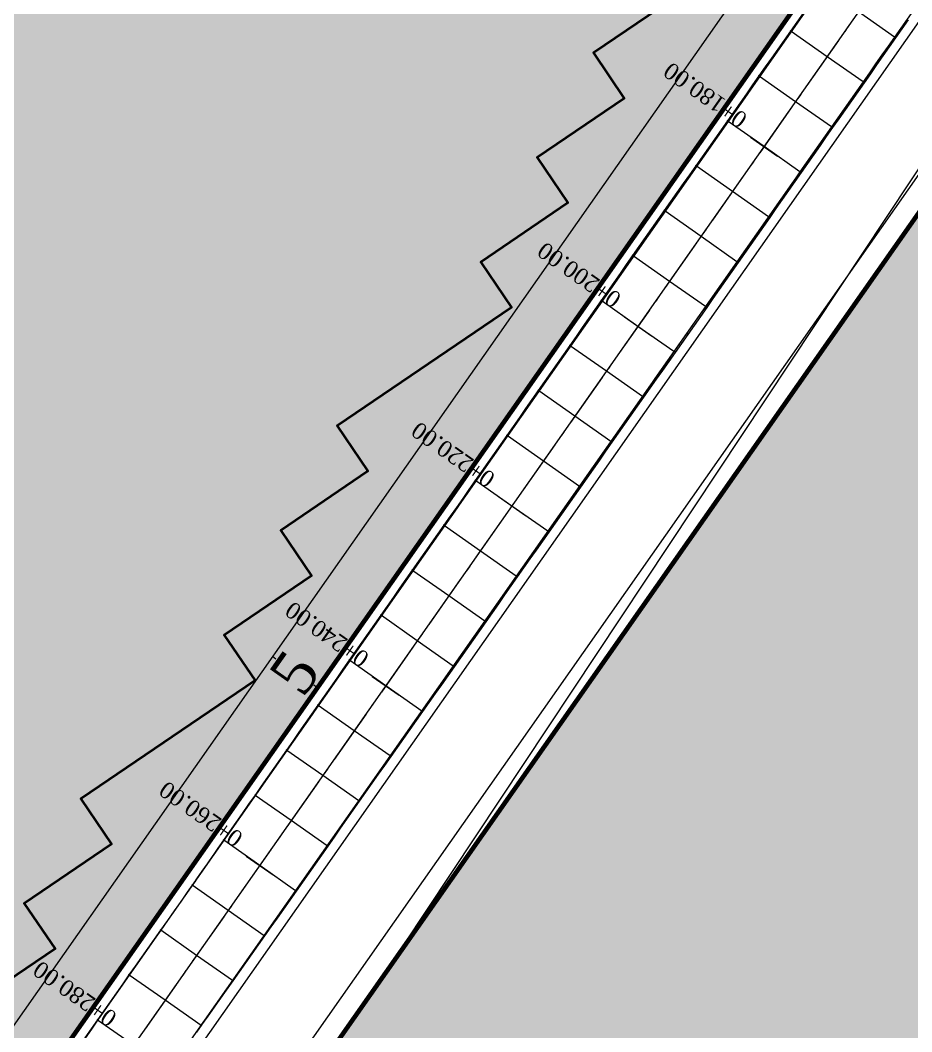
# Model space of a CAD drawing. Header units: metres. Extents: x 478603 to 489313, y 4282657 to 4289463.
# Drawn here: x 480147.6 to 480228.8, y 4287622.3 to 4287714.5 of the extents above; entities that cross this region are included whole.
import ezdxf

# ---------------------------------------------------------------- set-up
doc = ezdxf.new("R2010")
doc.units = ezdxf.units.M
for name, color, linetype, lineweight in [('ADAKENARI', 18, 'Continuous', 0), ('EKS_5', 5, 'Continuous', 0), ('EKSENLER', 3, 'Continuous', 0), ('HDA_5', 30, 'Continuous', 0), ('HDO_5', 30, 'Continuous', 0), ('KALDIRIM', 11, 'Continuous', 0), ('KDA_5', 150, 'Continuous', 20), ('KDO_5', 150, 'Continuous', 20), ('KYA_5', 1, 'Continuous', 20), ('KYO_5', 1, 'Continuous', 20), ('PARSEL_ALAN', 254, 'Continuous', 0), ('PARSEL_SERA_ALAN', 9, 'Continuous', 40), ('PL_ALİNMAN', 1, 'Continuous', 0), ('PL_ENKESIT', 1, 'Continuous', 0), ('PL_KM', 4, 'Continuous', 0), ('PL_KMYAZI', 30, 'Continuous', 0), ('REFUJ', 63, 'Continuous', 0), ('REVIZE_ONERI_KAM_SNR', 9, 'Continuous', 0), ('ROL_CEPHE', 1, 'Continuous', 0), ('SEV_KYA_HDA', 3, 'Continuous', 0), ('SEV_KYO_HDO', 3, 'Continuous', 0), ('SEV_YKA_KDA', 3, 'Continuous', 0), ('SNR_PLANONAMAA', 233, 'Continuous', 0), ('SNR_YAPIYAK', 18, 'Continuous', 0), ('YKA_5', 33, 'Continuous', 0), ('YKO_5', 33, 'Continuous', 0)]:
    doc.layers.add(name, color=color, linetype=linetype, lineweight=lineweight)
doc.styles.get("Standard").update_dxf_attribs({"font": 'times.ttf'})

msp = doc.modelspace()

# ---------------------------------------------------------------- hatches: boundary and pattern name
at = {"layer": 'PARSEL_ALAN'}
msp.add_hatch(color=256, dxfattribs=at).paths.add_polyline_path([(479996.216, 4287399.348), (480059.064, 4287488.921), (480291.133, 4287819.673), (480291.199, 4287822.992), (480283.534, 4287834.907), (480280.802, 4287835.46), (479887.055, 4287565.852), (479878.804, 4287560.202), (479991.995, 4287393.333)])
at = {"layer": 'PARSEL_SERA_ALAN'}
msp.add_hatch(color=256, dxfattribs=at).paths.add_polyline_path([(479889.336, 4287561.312), (480275.034, 4287822.94), (480280.648, 4287814.665), (480272.703, 4287809.276), (480264.759, 4287803.887), (480267.565, 4287799.749), (480259.621, 4287794.36), (480262.428, 4287790.222), (480254.483, 4287784.833), (480257.29, 4287780.695), (480241.4, 4287769.917), (480244.207, 4287765.779), (480236.262, 4287760.39), (480239.069, 4287756.252), (480231.125, 4287750.863), (480223.18, 4287745.474), (480225.987, 4287741.336), (480218.042, 4287735.947), (480220.849, 4287731.809), (480212.904, 4287726.42), (480215.711, 4287722.282), (480199.822, 4287711.504), (480202.628, 4287707.366), (480194.684, 4287701.977), (480197.49, 4287697.839), (480189.546, 4287692.45), (480192.353, 4287688.312), (480176.463, 4287677.534), (480179.27, 4287673.396), (480171.325, 4287668.007), (480174.132, 4287663.87), (480166.187, 4287658.48), (480168.994, 4287654.343), (480153.105, 4287643.564), (480155.912, 4287639.427), (480147.967, 4287634.038), (480150.774, 4287629.9), (480142.829, 4287624.511), (480134.884, 4287619.122), (480137.691, 4287614.984), (480129.747, 4287609.595), (480132.553, 4287605.457), (480124.609, 4287600.068), (480127.415, 4287595.93), (480111.526, 4287585.152), (480114.333, 4287581.014), (480106.388, 4287575.625), (480109.195, 4287571.487), (480101.25, 4287566.098), (480104.057, 4287561.96), (480088.168, 4287551.182), (480090.975, 4287547.044), (480083.03, 4287541.655), (480085.837, 4287537.517), (480069.947, 4287526.739), (480072.754, 4287522.601), (480064.809, 4287517.212), (480067.616, 4287513.074), (480059.672, 4287507.685), (480062.478, 4287503.547), (480046.589, 4287492.769), (480049.396, 4287488.631), (480041.451, 4287483.242), (480044.258, 4287479.104), (480036.313, 4287473.715), (480039.12, 4287469.578), (480023.231, 4287458.799), (480026.037, 4287454.662), (480018.093, 4287449.273), (480020.9, 4287445.135), (480005.01, 4287434.357), (480007.817, 4287430.219), (479999.872, 4287424.83), (480002.679, 4287420.692), (479994.734, 4287415.303), (479997.541, 4287411.165), (479989.597, 4287405.776), (479885.745, 4287558.876)])
at = {"layer": 'REVIZE_ONERI_KAM_SNR'}
msp.add_hatch(color=256, dxfattribs=at).paths.add_polyline_path([(480391.367, 4287736.669), (479958.383, 4287021.549), (479846.658, 4286823.222), (479817.89, 4286807.315), (479678.542, 4286593.142), (479667.017, 4286563.363), (479171.867, 4285664.491), (479060.048, 4285423.503), (478955.18, 4285211.94), (478971.566, 4285181.441), (478973.577, 4285138.063), (478896.826, 4284994.408), (478884.265, 4284953.22), (478871.378, 4284822.15), (478829.635, 4284818.294), (478829.635, 4284859.395), (478806.788, 4284865.484), (478716.868, 4284674.346), (478705.555, 4284645.226), (478602.858, 4284697.153), (478665.092, 4284834.557), (478661.843, 4284859.589), (478721.272, 4284982.029), (478734.091, 4284989.859), (478857.784, 4285241.35), (478838.864, 4285277.85), (478831.672, 4285382.601), (478866.605, 4285387.386), (478882.649, 4285289.089), (479341.441, 4286225.895), (479492.419, 4286515.34), (479668.688, 4286852.714), (479834.72, 4287134.358), (480316.151, 4287820.508), (480353.749, 4287856.55), (480321.391, 4287969.422), (480358.639, 4287985.063), (480384.472, 4287906.347), (480463.863, 4288018.438), (480598.658, 4288207.438), (480775.091, 4288481.279), (480856.22, 4288581.77), (481195.87, 4289025.916), (481277.924, 4288967.093), (481191.325, 4288856.625), (480684.777, 4288177.967), (480420.914, 4287781.108), (480447.152, 4287667.529), (480456.56, 4287584.456), (480422.309, 4287581.553), (480417.605, 4287623.09), (480404.486, 4287679.879)])

# ---------------------------------------------------------------- linework, layer by layer
at = {"layer": 'ADAKENARI', "lineweight": 200}
for p, q in [((480291.133, 4287819.673), (480059.064, 4287488.921)), ((480075.436, 4287477.433), (480316.151, 4287820.508))]:
    msp.add_line(p, q, dxfattribs=at)
at = {"layer": 'EKS_5'}
for p in [(480221.103, 4287711.158, 944.341), (480218.231, 4287707.065, 944.494), (480215.359, 4287702.972, 944.648), (480212.487, 4287698.879, 944.801), (480209.615, 4287694.786, 944.954), (480206.744, 4287690.693, 945.107), (480203.872, 4287686.6, 945.26), (480201, 4287682.507, 945.413), (480198.128, 4287678.414, 945.567), (480195.256, 4287674.321, 945.72), (480192.385, 4287670.228, 945.873), (480189.513, 4287666.135, 946.026), (480186.641, 4287662.042, 946.179), (480183.769, 4287657.949, 946.332), (480180.897, 4287653.856, 946.486), (480178.025, 4287649.763, 946.639), (480175.154, 4287645.67, 946.792), (480172.282, 4287641.577, 946.945), (480169.41, 4287637.484, 947.098), (480166.538, 4287633.391, 947.252), (480163.666, 4287629.298, 947.405), (480160.795, 4287625.205, 947.558)]:
    msp.add_point(p, dxfattribs=at)
at = {"layer": 'EKSENLER'}
msp.add_line((480063.157, 4287486.049), (480303.989, 4287829.29), dxfattribs=at)
at = {"layer": 'HDA_5'}
msp.add_polyline3d([(480218.969, 4287715.099, 944.15), (480218.394, 4287714.28, 944.181), (480217.82, 4287713.462, 944.211), (480217.246, 4287712.643, 944.242), (480216.671, 4287711.824, 944.272), (480216.097, 4287711.006, 944.303), (480215.523, 4287710.187, 944.334), (480214.948, 4287709.369, 944.364), (480214.374, 4287708.55, 944.395), (480213.8, 4287707.731, 944.426), (480213.225, 4287706.913, 944.456), (480212.651, 4287706.094, 944.487), (480212.076, 4287705.276, 944.518), (480211.502, 4287704.457, 944.548), (480210.928, 4287703.638, 944.579), (480210.353, 4287702.82, 944.609), (480209.779, 4287702.001, 944.64), (480209.205, 4287701.183, 944.671), (480208.63, 4287700.364, 944.701), (480208.056, 4287699.545, 944.732), (480207.482, 4287698.727, 944.763), (480206.907, 4287697.908, 944.793), (480206.333, 4287697.09, 944.824), (480205.758, 4287696.271, 944.854), (480205.184, 4287695.452, 944.885), (480204.61, 4287694.634, 944.916), (480204.035, 4287693.815, 944.946), (480203.461, 4287692.997, 944.977), (480202.887, 4287692.178, 945.008), (480202.312, 4287691.359, 945.038), (480201.738, 4287690.541, 945.069), (480201.164, 4287689.722, 945.1), (480200.589, 4287688.904, 945.13), (480200.015, 4287688.085, 945.161), (480199.441, 4287687.266, 945.192), (480198.866, 4287686.448, 945.222), (480198.292, 4287685.629, 945.253), (480197.717, 4287684.81, 945.283), (480197.143, 4287683.992, 945.314), (480196.569, 4287683.173, 945.345), (480195.994, 4287682.355, 945.375), (480195.42, 4287681.536, 945.406), (480194.846, 4287680.717, 945.437), (480194.271, 4287679.899, 945.467), (480193.697, 4287679.08, 945.498), (480193.123, 4287678.262, 945.529), (480192.548, 4287677.443, 945.559), (480191.974, 4287676.624, 945.59), (480191.399, 4287675.806, 945.62), (480190.825, 4287674.987, 945.651), (480190.251, 4287674.169, 945.682), (480189.676, 4287673.35, 945.712), (480189.102, 4287672.531, 945.743), (480188.528, 4287671.713, 945.774), (480187.953, 4287670.894, 945.804), (480187.379, 4287670.076, 945.835), (480186.805, 4287669.257, 945.865), (480186.23, 4287668.438, 945.896), (480185.656, 4287667.62, 945.927), (480185.081, 4287666.801, 945.957), (480184.507, 4287665.983, 945.988), (480183.933, 4287665.164, 946.019), (480183.358, 4287664.345, 946.049), (480182.784, 4287663.527, 946.08), (480182.21, 4287662.708, 946.111), (480181.635, 4287661.89, 946.141), (480181.061, 4287661.071, 946.172), (480180.487, 4287660.252, 946.202), (480179.912, 4287659.434, 946.233), (480179.338, 4287658.615, 946.264), (480178.763, 4287657.797, 946.294), (480178.189, 4287656.978, 946.325), (480177.615, 4287656.159, 946.356), (480177.04, 4287655.341, 946.386), (480176.466, 4287654.522, 946.417), (480175.892, 4287653.704, 946.448), (480175.317, 4287652.885, 946.478), (480174.743, 4287652.066, 946.509), (480174.169, 4287651.248, 946.539), (480173.594, 4287650.429, 946.57), (480173.02, 4287649.611, 946.601), (480172.445, 4287648.792, 946.631), (480171.871, 4287647.973, 946.662), (480171.297, 4287647.155, 946.693), (480170.722, 4287646.336, 946.723), (480170.148, 4287645.518, 946.754), (480169.574, 4287644.699, 946.785), (480168.999, 4287643.88, 946.815), (480168.425, 4287643.062, 946.846), (480167.851, 4287642.243, 946.876), (480167.276, 4287641.425, 946.907), (480166.702, 4287640.606, 946.938), (480166.127, 4287639.787, 946.968), (480164.756, 4287637.832, 947.117)], dxfattribs=at)
for p in [(480217.82, 4287713.462, 944.211), (480214.948, 4287709.369, 944.364), (480212.076, 4287705.276, 944.518), (480209.205, 4287701.183, 944.671), (480206.333, 4287697.09, 944.824), (480203.461, 4287692.997, 944.977), (480200.589, 4287688.904, 945.13), (480197.717, 4287684.81, 945.283), (480194.846, 4287680.717, 945.437), (480191.974, 4287676.624, 945.59), (480189.102, 4287672.531, 945.743), (480186.23, 4287668.438, 945.896), (480183.358, 4287664.345, 946.049), (480180.487, 4287660.252, 946.202), (480177.615, 4287656.159, 946.356), (480174.743, 4287652.066, 946.509), (480171.871, 4287647.973, 946.662), (480168.999, 4287643.88, 946.815), (480166.127, 4287639.787, 946.968)]:
    msp.add_point(p, dxfattribs=at)
at = {"layer": 'HDO_5'}
msp.add_polyline3d([(480228.406, 4287714.585, 943.997), (480227.831, 4287713.767, 944.027), (480227.257, 4287712.948, 944.058), (480226.683, 4287712.13, 944.089), (480226.108, 4287711.311, 944.119), (480225.534, 4287710.492, 944.15), (480224.96, 4287709.674, 944.181), (480224.385, 4287708.855, 944.211), (480223.811, 4287708.037, 944.242), (480223.237, 4287707.218, 944.272), (480222.662, 4287706.399, 944.303), (480222.088, 4287705.581, 944.334), (480221.513, 4287704.762, 944.364), (480220.939, 4287703.944, 944.395), (480220.365, 4287703.125, 944.426), (480219.79, 4287702.306, 944.456), (480219.216, 4287701.488, 944.487), (480218.642, 4287700.669, 944.518), (480218.067, 4287699.851, 944.548), (480217.493, 4287699.032, 944.579), (480216.919, 4287698.213, 944.609), (480216.344, 4287697.395, 944.64), (480215.77, 4287696.576, 944.671), (480215.195, 4287695.758, 944.701), (480214.621, 4287694.939, 944.732), (480214.047, 4287694.12, 944.763), (480213.472, 4287693.302, 944.793), (480212.898, 4287692.483, 944.824), (480212.324, 4287691.665, 944.854), (480211.749, 4287690.846, 944.885), (480211.175, 4287690.027, 944.916), (480210.601, 4287689.209, 944.946), (480210.026, 4287688.39, 944.977), (480209.452, 4287687.572, 945.008), (480208.877, 4287686.753, 945.038), (480208.303, 4287685.934, 945.069), (480207.729, 4287685.116, 945.1), (480207.154, 4287684.297, 945.13), (480206.58, 4287683.479, 945.161), (480206.006, 4287682.66, 945.192), (480205.431, 4287681.841, 945.222), (480204.857, 4287681.023, 945.253), (480204.283, 4287680.204, 945.283), (480203.708, 4287679.386, 945.314), (480203.134, 4287678.567, 945.345), (480202.559, 4287677.748, 945.375), (480201.985, 4287676.93, 945.406), (480201.411, 4287676.111, 945.437), (480200.836, 4287675.293, 945.467), (480200.262, 4287674.474, 945.498), (480199.688, 4287673.655, 945.529), (480199.113, 4287672.837, 945.559), (480198.539, 4287672.018, 945.59), (480197.965, 4287671.199, 945.62), (480197.39, 4287670.381, 945.651), (480196.816, 4287669.562, 945.682), (480196.242, 4287668.744, 945.712), (480195.667, 4287667.925, 945.743), (480195.093, 4287667.106, 945.774), (480194.518, 4287666.288, 945.804), (480193.944, 4287665.469, 945.835), (480193.37, 4287664.651, 945.865), (480192.795, 4287663.832, 945.896), (480192.221, 4287663.013, 945.927), (480191.647, 4287662.195, 945.957), (480191.072, 4287661.376, 945.988), (480190.498, 4287660.558, 946.019), (480189.924, 4287659.739, 946.049), (480189.349, 4287658.92, 946.08), (480188.775, 4287658.102, 946.111), (480188.2, 4287657.283, 946.141), (480187.626, 4287656.465, 946.172), (480187.052, 4287655.646, 946.202), (480186.477, 4287654.827, 946.233), (480185.903, 4287654.009, 946.264), (480185.329, 4287653.19, 946.294), (480184.754, 4287652.372, 946.325), (480184.18, 4287651.553, 946.356), (480183.606, 4287650.734, 946.386), (480183.031, 4287649.916, 946.417), (480182.457, 4287649.097, 946.448), (480181.882, 4287648.279, 946.478), (480181.308, 4287647.46, 946.509), (480180.734, 4287646.641, 946.539), (480180.159, 4287645.823, 946.57), (480179.585, 4287645.004, 946.601), (480179.011, 4287644.186, 946.631), (480178.436, 4287643.367, 946.662), (480177.862, 4287642.548, 946.693), (480177.288, 4287641.73, 946.723), (480176.713, 4287640.911, 946.754), (480176.139, 4287640.093, 946.785), (480175.564, 4287639.274, 946.815), (480174.99, 4287638.455, 946.846), (480174.416, 4287637.637, 946.876), (480173.841, 4287636.818, 946.907), (480173.267, 4287636, 946.938), (480172.693, 4287635.181, 946.968), (480172.118, 4287634.362, 946.999), (480171.544, 4287633.544, 947.03), (480170.97, 4287632.725, 947.06), (480170.395, 4287631.907, 947.091), (480169.821, 4287631.088, 947.122), (480169.246, 4287630.269, 947.152), (480168.672, 4287629.451, 947.183), (480168.098, 4287628.632, 947.213), (480167.523, 4287627.814, 947.244), (480166.949, 4287626.995, 947.275), (480165.243, 4287624.564, 947.453)], dxfattribs=at)
for p in [(480227.257, 4287712.948, 944.058), (480224.385, 4287708.855, 944.211), (480221.513, 4287704.762, 944.364), (480218.642, 4287700.669, 944.518), (480215.77, 4287696.576, 944.671), (480212.898, 4287692.483, 944.824), (480210.026, 4287688.39, 944.977), (480207.154, 4287684.297, 945.13), (480204.283, 4287680.204, 945.283), (480201.411, 4287676.111, 945.437), (480198.539, 4287672.018, 945.59), (480195.667, 4287667.925, 945.743), (480192.795, 4287663.832, 945.896), (480189.924, 4287659.739, 946.049), (480187.052, 4287655.646, 946.202), (480184.18, 4287651.553, 946.356), (480181.308, 4287647.46, 946.509), (480178.436, 4287643.367, 946.662), (480175.564, 4287639.274, 946.815), (480172.693, 4287635.181, 946.968), (480169.821, 4287631.088, 947.122), (480166.949, 4287626.995, 947.275)]:
    msp.add_point(p, dxfattribs=at)
at = {"layer": 'KALDIRIM'}
for p, q in [((480066.431, 4287483.751), (480310.94, 4287832.232)), ((480292.269, 4287819.551), (480059.882, 4287488.346))]:
    msp.add_line(p, q, dxfattribs=at)
at = {"layer": 'KDA_5'}
msp.add_polyline3d([(480163.667, 4287636.264, 947.15), (480163.644, 4287636.231, 947.147), (480163.615, 4287636.191, 947.144), (480163.569, 4287636.127, 947.139), (480163.478, 4287635.998, 947.129), (480163.261, 4287635.691, 947.104), (480162.814, 4287635.055, 947.101), (480162.241, 4287634.243, 947.097), (480161.625, 4287633.368, 947.093), (480160.999, 4287632.478, 947.089), (480160.382, 4287631.603, 947.085), (480159.79, 4287630.762, 947.081), (480159.214, 4287629.944, 947.077), (480158.643, 4287629.133, 947.073), (480158.074, 4287628.325, 947.069), (480157.503, 4287627.515, 947.065), (480156.93, 4287626.7, 947.062), (480156.354, 4287625.882, 947.059), (480155.778, 4287625.064, 947.056), (480155.201, 4287624.245, 947.053), (480154.625, 4287623.426, 947.05), (480154.049, 4287622.608, 947.048), (480153.473, 4287621.791, 947.045)], dxfattribs=at)
for p in [(480163.261, 4287635.691, 947.104), (480160.382, 4287631.603, 947.085), (480157.503, 4287627.515, 947.065), (480154.625, 4287623.426, 947.05)]:
    msp.add_point(p, dxfattribs=at)
at = {"layer": 'KDO_5'}
msp.add_polyline3d([(480164.115, 4287622.974, 947.475), (480164.172, 4287623.054, 947.462), (480164.223, 4287623.127, 947.45), (480164.254, 4287623.172, 947.442), (480164.233, 4287623.142, 947.437), (480164.069, 4287622.908, 947.398), (480163.642, 4287622.298, 947.4)], dxfattribs=at)
msp.add_point((480164.069, 4287622.908, 947.398), dxfattribs=at)
at = {"layer": 'KYA_5'}
msp.add_polyline3d([(480218.921, 4287715.132, 944.733), (480218.346, 4287714.314, 944.776), (480217.77, 4287713.496, 944.819), (480217.195, 4287712.678, 944.855), (480216.621, 4287711.86, 944.89), (480216.046, 4287711.041, 944.926), (480215.471, 4287710.223, 944.961), (480214.897, 4287709.405, 944.997), (480214.321, 4287708.587, 945.045), (480213.745, 4287707.769, 945.093), (480213.17, 4287706.952, 945.141), (480212.594, 4287706.134, 945.189), (480212.018, 4287705.317, 945.237), (480211.441, 4287704.5, 945.295), (480210.865, 4287703.683, 945.352), (480210.288, 4287702.866, 945.409), (480209.711, 4287702.049, 945.466), (480209.135, 4287701.231, 945.523), (480208.559, 4287700.414, 945.573), (480207.982, 4287699.597, 945.624), (480207.406, 4287698.779, 945.674), (480206.831, 4287697.962, 945.725), (480206.255, 4287697.144, 945.775), (480205.68, 4287696.326, 945.803), (480205.106, 4287695.507, 945.831), (480204.532, 4287694.689, 945.859), (480203.958, 4287693.87, 945.887), (480203.384, 4287693.05, 945.915), (480202.812, 4287692.23, 945.919), (480202.24, 4287691.41, 945.923), (480201.668, 4287690.59, 945.927), (480201.096, 4287689.77, 945.931), (480200.523, 4287688.95, 945.935), (480199.95, 4287688.13, 945.96), (480199.376, 4287687.311, 945.984), (480198.802, 4287686.493, 946.009), (480198.228, 4287685.674, 946.034), (480197.654, 4287684.855, 946.059), (480197.08, 4287684.036, 946.083), (480196.506, 4287683.217, 946.107), (480195.932, 4287682.398, 946.131), (480195.358, 4287681.579, 946.155), (480194.785, 4287680.76, 946.179), (480194.212, 4287679.941, 946.192), (480193.639, 4287679.121, 946.206), (480193.066, 4287678.301, 946.219), (480192.493, 4287677.482, 946.233), (480191.92, 4287676.662, 946.247), (480191.347, 4287675.843, 946.27), (480190.773, 4287675.024, 946.292), (480190.199, 4287674.205, 946.315), (480189.625, 4287673.386, 946.338), (480189.051, 4287672.567, 946.361), (480188.477, 4287671.748, 946.397), (480187.902, 4287670.93, 946.432), (480187.327, 4287670.112, 946.468), (480186.753, 4287669.294, 946.504), (480186.177, 4287668.475, 946.54), (480185.602, 4287667.658, 946.582), (480185.026, 4287666.84, 946.624), (480184.451, 4287666.022, 946.666), (480183.875, 4287665.204, 946.709), (480183.301, 4287664.386, 946.751), (480182.728, 4287663.566, 946.75), (480182.157, 4287662.745, 946.749), (480181.586, 4287661.925, 946.748), (480181.014, 4287661.104, 946.746), (480180.442, 4287660.284, 946.745), (480179.869, 4287659.464, 946.769), (480179.295, 4287658.645, 946.794), (480178.721, 4287657.826, 946.818), (480178.147, 4287657.008, 946.842), (480177.573, 4287656.189, 946.866), (480176.999, 4287655.37, 946.884), (480176.426, 4287654.55, 946.902), (480175.853, 4287653.731, 946.919), (480175.279, 4287652.912, 946.937), (480174.706, 4287652.092, 946.955), (480174.134, 4287651.272, 946.96), (480173.561, 4287650.452, 946.965), (480172.989, 4287649.632, 946.97), (480172.417, 4287648.811, 946.975), (480171.845, 4287647.992, 946.98), (480171.274, 4287647.173, 946.985), (480170.703, 4287646.354, 946.99), (480170.131, 4287645.535, 946.994), (480169.559, 4287644.715, 946.999), (480168.984, 4287643.891, 947.004), (480168.404, 4287643.062, 947.019), (480167.822, 4287642.231, 947.033), (480167.243, 4287641.402, 947.048), (480166.67, 4287640.584, 947.062), (480166.119, 4287639.794, 947.076), (480165.606, 4287639.057, 947.091), (480165.114, 4287638.348, 947.106), (480164.629, 4287637.651, 947.121), (480164.148, 4287636.957, 947.135), (480163.667, 4287636.264, 947.15)], dxfattribs=at)
for p in [(480217.77, 4287713.496, 944.819), (480214.897, 4287709.405, 944.997), (480212.018, 4287705.317, 945.237), (480209.135, 4287701.231, 945.523), (480206.255, 4287697.144, 945.775), (480203.384, 4287693.05, 945.915), (480200.523, 4287688.95, 945.935), (480197.654, 4287684.855, 946.059), (480194.785, 4287680.76, 946.179), (480191.92, 4287676.662, 946.247), (480189.051, 4287672.567, 946.361), (480186.177, 4287668.475, 946.54), (480183.301, 4287664.386, 946.751), (480180.442, 4287660.284, 946.745), (480177.573, 4287656.189, 946.866), (480174.706, 4287652.092, 946.955), (480171.845, 4287647.992, 946.98), (480168.984, 4287643.891, 947.004), (480166.119, 4287639.794, 947.076)]:
    msp.add_point(p, dxfattribs=at)
at = {"layer": 'KYO_5'}
msp.add_polyline3d([(480228.48, 4287714.533, 944.895), (480227.908, 4287713.713, 944.956), (480227.336, 4287712.893, 945.017), (480226.763, 4287712.073, 945.067), (480226.19, 4287711.253, 945.117), (480225.618, 4287710.434, 945.168), (480225.045, 4287709.614, 945.218), (480224.472, 4287708.794, 945.268), (480223.899, 4287707.975, 945.315), (480223.326, 4287707.155, 945.362), (480222.753, 4287706.336, 945.409), (480222.18, 4287705.516, 945.456), (480221.607, 4287704.697, 945.503), (480221.033, 4287703.878, 945.539), (480220.459, 4287703.059, 945.575), (480219.885, 4287702.24, 945.611), (480219.311, 4287701.421, 945.647), (480218.737, 4287700.602, 945.683), (480218.164, 4287699.783, 945.729), (480217.591, 4287698.963, 945.775), (480217.018, 4287698.144, 945.821), (480216.445, 4287697.324, 945.867), (480215.872, 4287696.505, 945.913), (480215.299, 4287695.685, 945.961), (480214.726, 4287694.865, 946.009), (480214.153, 4287694.046, 946.057), (480213.58, 4287693.226, 946.104), (480213.007, 4287692.407, 946.152), (480212.432, 4287691.588, 946.176), (480211.858, 4287690.77, 946.2), (480211.283, 4287689.952, 946.223), (480210.708, 4287689.134, 946.247), (480210.132, 4287688.316, 946.271), (480209.556, 4287687.498, 946.282), (480208.98, 4287686.681, 946.292), (480208.404, 4287685.864, 946.302), (480207.828, 4287685.046, 946.313), (480207.252, 4287684.229, 946.323), (480206.677, 4287683.411, 946.346), (480206.102, 4287682.592, 946.37), (480205.527, 4287681.774, 946.393), (480204.952, 4287680.956, 946.416), (480204.377, 4287680.138, 946.439), (480203.802, 4287679.32, 946.458), (480203.226, 4287678.502, 946.477), (480202.651, 4287677.684, 946.496), (480202.075, 4287676.866, 946.515), (480201.501, 4287676.048, 946.534), (480200.927, 4287675.229, 946.579), (480200.354, 4287674.41, 946.624), (480199.781, 4287673.59, 946.669), (480199.208, 4287672.77, 946.714), (480198.635, 4287671.951, 946.76), (480198.062, 4287671.131, 946.799), (480197.489, 4287670.312, 946.839), (480196.915, 4287669.493, 946.879), (480196.342, 4287668.674, 946.918), (480195.767, 4287667.855, 946.958), (480195.189, 4287667.039, 946.944), (480194.611, 4287666.223, 946.931), (480194.033, 4287665.407, 946.917), (480193.454, 4287664.591, 946.903), (480192.877, 4287663.775, 946.89), (480192.301, 4287662.957, 946.914), (480191.726, 4287662.139, 946.939), (480191.152, 4287661.321, 946.964), (480190.577, 4287660.502, 946.988), (480190.002, 4287659.684, 947.013), (480189.427, 4287658.866, 947.03), (480188.852, 4287658.048, 947.047), (480188.276, 4287657.23, 947.064), (480187.701, 4287656.412, 947.081), (480187.125, 4287655.595, 947.098), (480186.549, 4287654.777, 947.11), (480185.974, 4287653.959, 947.123), (480185.398, 4287653.142, 947.135), (480184.822, 4287652.324, 947.147), (480184.246, 4287651.507, 947.16), (480183.668, 4287650.69, 947.15), (480183.091, 4287649.874, 947.14), (480182.513, 4287649.058, 947.13), (480181.935, 4287648.242, 947.12), (480181.357, 4287647.426, 947.11), (480180.78, 4287646.609, 947.108), (480180.202, 4287645.793, 947.106), (480179.625, 4287644.976, 947.104), (480179.048, 4287644.16, 947.102), (480178.472, 4287643.342, 947.1), (480177.899, 4287642.523, 947.157), (480177.327, 4287641.702, 947.213), (480176.755, 4287640.882, 947.27), (480176.183, 4287640.061, 947.326), (480175.611, 4287639.241, 947.383), (480175.037, 4287638.423, 947.402), (480174.462, 4287637.604, 947.422), (480173.886, 4287636.787, 947.442), (480173.311, 4287635.969, 947.462), (480172.735, 4287635.152, 947.481), (480172.158, 4287634.335, 947.473), (480171.58, 4287633.519, 947.464), (480171.002, 4287632.703, 947.455), (480170.425, 4287631.887, 947.446), (480169.847, 4287631.07, 947.438), (480169.269, 4287630.252, 947.434), (480168.691, 4287629.434, 947.43), (480168.113, 4287628.616, 947.426), (480167.536, 4287627.8, 947.422), (480166.961, 4287626.987, 947.418), (480166.389, 4287626.18, 947.43), (480165.82, 4287625.377, 947.441), (480165.252, 4287624.576, 947.453), (480164.683, 4287623.775, 947.464), (480164.115, 4287622.974, 947.475)], dxfattribs=at)
for p in [(480227.336, 4287712.893, 945.017), (480224.472, 4287708.794, 945.268), (480221.607, 4287704.697, 945.503), (480218.737, 4287700.602, 945.683), (480215.872, 4287696.505, 945.913), (480213.007, 4287692.407, 946.152), (480210.132, 4287688.316, 946.271), (480207.252, 4287684.229, 946.323), (480204.377, 4287680.138, 946.439), (480201.501, 4287676.048, 946.534), (480198.635, 4287671.951, 946.76), (480195.767, 4287667.855, 946.958), (480192.877, 4287663.775, 946.89), (480190.002, 4287659.684, 947.013), (480187.125, 4287655.595, 947.098), (480184.246, 4287651.507, 947.16), (480181.357, 4287647.426, 947.11), (480178.472, 4287643.342, 947.1), (480175.611, 4287639.241, 947.383), (480172.735, 4287635.152, 947.481), (480169.847, 4287631.07, 947.438), (480166.961, 4287626.987, 947.418)]:
    msp.add_point(p, dxfattribs=at)
at = {"layer": 'PARSEL_ALAN'}
for points in [[(479996.216, 4287399.348, 939.645), (480059.064, 4287488.921, 943.267), (480291.133, 4287819.673, 945.979), (480291.199, 4287822.992, 946.036), (480283.534, 4287834.907, 945.68), (480280.802, 4287835.46, 945.573), (479887.055, 4287565.852, 932.114), (479878.804, 4287560.202, 932.161), (479991.995, 4287393.333, 939.518), (479996.216, 4287399.348, 939.645)], [(479996.216, 4287399.348, 0), (480059.064, 4287488.921, 0), (480291.133, 4287819.673, 0), (480291.199, 4287822.992, 0), (480283.534, 4287834.907, 0), (480280.802, 4287835.46, 0), (479887.055, 4287565.852, 0), (479878.804, 4287560.202, 0), (479991.995, 4287393.333, 0), (479996.216, 4287399.348, 0)]]:
    msp.add_polyline3d(points, close=True, dxfattribs=at)
at = {"layer": 'PARSEL_SERA_ALAN'}
msp.add_polyline3d([(480215.711, 4287722.282, 0), (480199.822, 4287711.504, 0), (480202.628, 4287707.366, 0), (480194.684, 4287701.977, 0), (480197.49, 4287697.839, 0), (480189.546, 4287692.45, 0), (480192.353, 4287688.312, 0), (480176.463, 4287677.534, 0), (480179.27, 4287673.396, 0), (480171.325, 4287668.007, 0), (480174.132, 4287663.87, 0), (480166.187, 4287658.48, 0), (480168.994, 4287654.343, 0), (480153.105, 4287643.564, 0), (480155.912, 4287639.427, 0), (480147.967, 4287634.038, 0), (480150.774, 4287629.9, 0), (480142.829, 4287624.511, 0), (480134.884, 4287619.122, 0)], dxfattribs=at)
msp.add_polyline3d([(480215.711, 4287722.282, 0), (480199.822, 4287711.504, 0), (480202.628, 4287707.366, 0), (480194.684, 4287701.977, 0), (480197.49, 4287697.839, 0), (480189.546, 4287692.45, 0), (480192.353, 4287688.312, 0), (480176.463, 4287677.534, 0), (480179.27, 4287673.396, 0), (480171.325, 4287668.007, 0), (480174.132, 4287663.87, 0), (480166.187, 4287658.48, 0), (480168.994, 4287654.343, 0), (480153.105, 4287643.564, 0), (480155.912, 4287639.427, 0), (480147.967, 4287634.038, 0), (480150.774, 4287629.9, 0), (480142.829, 4287624.511, 0), (480134.884, 4287619.122, 0)], dxfattribs=at)
at = {"layer": 'PL_ALİNMAN'}
for p, q in [((480223.004, 4287713.867), (480222.716, 4287713.458)), ((480222.142, 4287712.64), (480219.27, 4287708.547)), ((480218.696, 4287707.728), (480218.409, 4287707.319)), ((480217.834, 4287706.5), (480214.962, 4287702.407)), ((480214.388, 4287701.588), (480214.101, 4287701.179)), ((480213.527, 4287700.361), (480210.655, 4287696.268)), ((480210.08, 4287695.449), (480209.793, 4287695.04)), ((480209.219, 4287694.221), (480206.347, 4287690.128)), ((480205.773, 4287689.309), (480205.486, 4287688.9)), ((480204.911, 4287688.082), (480202.039, 4287683.989)), ((480201.465, 4287683.17), (480201.178, 4287682.761)), ((480200.603, 4287681.942), (480197.732, 4287677.849)), ((480197.157, 4287677.03), (480196.87, 4287676.621)), ((480196.296, 4287675.803), (480193.424, 4287671.71)), ((480192.85, 4287670.891), (480192.562, 4287670.482)), ((480191.988, 4287669.663), (480189.116, 4287665.57)), ((480188.542, 4287664.751), (480188.255, 4287664.342)), ((480187.68, 4287663.524), (480184.808, 4287659.431)), ((480184.234, 4287658.612), (480183.947, 4287658.203)), ((480183.373, 4287657.384), (480180.501, 4287653.291)), ((480179.926, 4287652.472), (480179.639, 4287652.063)), ((480179.065, 4287651.245), (480176.193, 4287647.152)), ((480175.619, 4287646.333), (480175.331, 4287645.924)), ((480174.757, 4287645.105), (480171.885, 4287641.012)), ((480171.311, 4287640.193), (480171.024, 4287639.784)), ((480170.449, 4287638.966), (480167.578, 4287634.873)), ((480167.003, 4287634.054), (480166.716, 4287633.645)), ((480166.142, 4287632.826), (480163.27, 4287628.733)), ((480162.695, 4287627.914), (480162.408, 4287627.505)), ((480161.834, 4287626.687), (480158.962, 4287622.594))]:
    msp.add_line(p, q, dxfattribs=at)
at = {"layer": 'PL_ENKESIT'}
for points in [[(480227.336, 4287712.893, 945.017), (480227.257, 4287712.948, 944.058), (480227.249, 4287712.954, 944.108), (480223.975, 4287715.251, 944.188), (480220.7, 4287717.549, 944.108), (480220.692, 4287717.555, 944.058), (480220.647, 4287717.586, 944.604)], [(480224.472, 4287708.794, 945.268), (480224.385, 4287708.855, 944.211), (480224.377, 4287708.861, 944.261), (480221.103, 4287711.158, 944.341), (480217.828, 4287713.456, 944.261), (480217.82, 4287713.462, 944.211), (480217.77, 4287713.496, 944.819)], [(480221.607, 4287704.697, 945.503), (480221.513, 4287704.762, 944.364), (480221.505, 4287704.768, 944.414), (480218.231, 4287707.065, 944.494), (480214.956, 4287709.363, 944.414), (480214.948, 4287709.369, 944.364), (480214.897, 4287709.405, 944.997)], [(480218.737, 4287700.602, 945.683), (480218.642, 4287700.669, 944.518), (480218.633, 4287700.675, 944.568), (480215.359, 4287702.972, 944.648), (480212.085, 4287705.27, 944.568), (480212.076, 4287705.276, 944.518), (480212.018, 4287705.317, 945.237)], [(480215.872, 4287696.505, 945.913), (480215.77, 4287696.576, 944.671), (480215.762, 4287696.582, 944.721), (480212.487, 4287698.879, 944.801), (480209.213, 4287701.177, 944.721), (480209.205, 4287701.183, 944.671), (480209.135, 4287701.231, 945.523)], [(480213.007, 4287692.407, 946.152), (480212.898, 4287692.483, 944.824), (480212.89, 4287692.489, 944.874), (480209.615, 4287694.786, 944.954), (480206.341, 4287697.084, 944.874), (480206.333, 4287697.09, 944.824), (480206.255, 4287697.144, 945.775)], [(480210.132, 4287688.316, 946.271), (480210.026, 4287688.39, 944.977), (480210.018, 4287688.396, 945.027), (480206.744, 4287690.693, 945.107), (480203.469, 4287692.991, 945.027), (480203.461, 4287692.997, 944.977), (480203.384, 4287693.05, 945.915)], [(480207.252, 4287684.229, 946.323), (480207.154, 4287684.297, 945.13), (480207.146, 4287684.303, 945.18), (480203.872, 4287686.6, 945.26), (480200.597, 4287688.898, 945.18), (480200.589, 4287688.904, 945.13), (480200.523, 4287688.95, 945.935)], [(480204.377, 4287680.138, 946.439), (480204.283, 4287680.204, 945.283), (480204.274, 4287680.21, 945.333), (480201, 4287682.507, 945.413), (480197.726, 4287684.805, 945.333), (480197.717, 4287684.81, 945.283), (480197.654, 4287684.855, 946.059)], [(480201.501, 4287676.048, 946.534), (480201.411, 4287676.111, 945.437), (480201.403, 4287676.117, 945.487), (480198.128, 4287678.414, 945.567), (480194.854, 4287680.712, 945.487), (480194.846, 4287680.717, 945.437), (480194.785, 4287680.76, 946.179)], [(480198.635, 4287671.951, 946.76), (480198.539, 4287672.018, 945.59), (480198.531, 4287672.024, 945.64), (480195.256, 4287674.321, 945.72), (480191.982, 4287676.619, 945.64), (480191.974, 4287676.624, 945.59), (480191.92, 4287676.662, 946.247)], [(480195.767, 4287667.855, 946.958), (480195.667, 4287667.925, 945.743), (480195.659, 4287667.931, 945.793), (480192.385, 4287670.228, 945.873), (480189.11, 4287672.526, 945.793), (480189.102, 4287672.531, 945.743), (480189.051, 4287672.567, 946.361)], [(480192.877, 4287663.775, 946.89), (480192.795, 4287663.832, 945.896), (480192.787, 4287663.838, 945.946), (480189.513, 4287666.135, 946.026), (480186.238, 4287668.433, 945.946), (480186.23, 4287668.438, 945.896), (480186.177, 4287668.475, 946.54)], [(480190.002, 4287659.684, 947.013), (480189.924, 4287659.739, 946.049), (480189.915, 4287659.745, 946.099), (480186.641, 4287662.042, 946.179), (480183.367, 4287664.34, 946.099), (480183.358, 4287664.345, 946.049), (480183.301, 4287664.386, 946.751)], [(480187.125, 4287655.595, 947.098), (480187.052, 4287655.646, 946.202), (480187.044, 4287655.652, 946.253), (480183.769, 4287657.949, 946.332), (480180.495, 4287660.247, 946.253), (480180.487, 4287660.252, 946.202), (480180.442, 4287660.284, 946.745)], [(480184.246, 4287651.507, 947.16), (480184.18, 4287651.553, 946.356), (480184.172, 4287651.559, 946.406), (480180.897, 4287653.856, 946.486), (480177.623, 4287656.154, 946.406), (480177.615, 4287656.159, 946.356), (480177.573, 4287656.189, 946.866)], [(480181.357, 4287647.426, 947.11), (480181.308, 4287647.46, 946.509), (480181.3, 4287647.466, 946.559), (480178.025, 4287649.763, 946.639), (480174.751, 4287652.061, 946.559), (480174.743, 4287652.066, 946.509), (480174.706, 4287652.092, 946.955)], [(480178.472, 4287643.342, 947.1), (480178.436, 4287643.367, 946.662), (480178.428, 4287643.373, 946.712), (480175.154, 4287645.67, 946.792), (480171.879, 4287647.968, 946.712), (480171.871, 4287647.973, 946.662), (480171.845, 4287647.992, 946.98)], [(480175.611, 4287639.241, 947.383), (480175.564, 4287639.274, 946.815), (480175.556, 4287639.28, 946.865), (480172.282, 4287641.577, 946.945), (480169.007, 4287643.875, 946.865), (480168.999, 4287643.88, 946.815), (480168.984, 4287643.891, 947.004)], [(480172.735, 4287635.152, 947.481), (480172.693, 4287635.181, 946.968), (480172.684, 4287635.187, 947.018), (480169.41, 4287637.484, 947.098), (480166.136, 4287639.782, 947.018), (480166.127, 4287639.787, 946.968), (480166.119, 4287639.794, 947.076)], [(480169.847, 4287631.07, 947.438), (480169.821, 4287631.088, 947.122), (480169.813, 4287631.094, 947.172), (480166.538, 4287633.391, 947.252), (480163.264, 4287635.689, 947.172), (480163.261, 4287635.691, 947.104)], [(480166.961, 4287626.987, 947.418), (480166.949, 4287626.995, 947.275), (480166.941, 4287627.001, 947.325), (480163.666, 4287629.298, 947.405), (480160.392, 4287631.596, 947.325), (480160.382, 4287631.603, 947.085)], [(480164.069, 4287622.908, 947.398), (480164.069, 4287622.908, 947.478), (480160.795, 4287625.205, 947.558), (480157.52, 4287627.503, 947.478), (480157.503, 4287627.515, 947.065)], [(480161.198, 4287618.814, 947.408), (480161.197, 4287618.815, 947.631), (480157.923, 4287621.112, 947.711), (480154.648, 4287623.41, 947.631), (480154.625, 4287623.426, 947.05)]]:
    msp.add_polyline3d(points, dxfattribs=at)
at = {"layer": 'PL_KM'}
for p, q in [((480214.131, 4287703.834), (480216.587, 4287702.111)), ((480202.644, 4287687.462), (480205.1, 4287685.739)), ((480191.157, 4287671.09), (480193.612, 4287669.367)), ((480179.669, 4287654.718), (480182.125, 4287652.995)), ((480168.182, 4287638.346), (480170.638, 4287636.623))]:
    msp.add_line(p, q, dxfattribs=at)
at = {"layer": 'REFUJ'}
for p, q in [((480067.25, 4287483.177), (480304.055, 4287820.68)), ((480073.799, 4287478.582), (480310.588, 4287816.062))]:
    msp.add_line(p, q, dxfattribs=at)
at = {"layer": 'REVIZE_ONERI_KAM_SNR'}
msp.add_polyline3d([(479492.419, 4286515.34, 0), (479668.688, 4286852.714, 0), (479834.72, 4287134.358, 0), (480316.151, 4287820.508, 0), (480353.749, 4287856.55, 0), (480321.391, 4287969.422, 0), (480358.639, 4287985.063, 0), (480384.472, 4287906.347, 0), (480463.863, 4288018.438, 0)], dxfattribs=at)
msp.add_polyline3d([(479492.419, 4286515.34, 0), (479668.688, 4286852.714, 0), (479834.72, 4287134.358, 0), (480316.151, 4287820.508, 0), (480353.749, 4287856.55, 0), (480321.391, 4287969.422, 0), (480358.639, 4287985.063, 0), (480384.472, 4287906.347, 0), (480463.863, 4288018.438, 0)], dxfattribs=at)
msp.add_polyline3d([(479492.419, 4286515.34, 0), (479668.688, 4286852.714, 0), (479834.72, 4287134.358, 0), (480316.151, 4287820.508, 0), (480353.749, 4287856.55, 0), (480321.391, 4287969.422, 0), (480358.639, 4287985.063, 0), (480384.472, 4287906.347, 0), (480463.863, 4288018.438, 0)], dxfattribs=at)
at = {"layer": 'ROL_CEPHE'}
for p, q in [((480170.568, 4287656.545), (480170.895, 4287656.315)), ((480174.661, 4287653.673), (480174.333, 4287653.903))]:
    msp.add_line(p, q, dxfattribs=at)
at = {"layer": 'SEV_KYA_HDA'}
for p, q in [((480217.77, 4287713.496, 944.819), (480217.795, 4287713.479, 944.515)), ((480216.621, 4287711.86, 944.89), (480216.671, 4287711.824, 944.272)), ((480215.471, 4287710.223, 944.961), (480215.497, 4287710.205, 944.648)), ((480214.321, 4287708.587, 945.045), (480214.374, 4287708.55, 944.395)), ((480213.17, 4287706.952, 945.141), (480213.197, 4287706.932, 944.799)), ((480212.018, 4287705.317, 945.237), (480212.076, 4287705.276, 944.518)), ((480210.865, 4287703.683, 945.352), (480210.896, 4287703.66, 944.965)), ((480209.711, 4287702.049, 945.466), (480209.779, 4287702.001, 944.64)), ((480208.559, 4287700.414, 945.573), (480208.594, 4287700.389, 945.137)), ((480207.406, 4287698.779, 945.674), (480207.482, 4287698.727, 944.763)), ((480206.255, 4287697.144, 945.775), (480206.294, 4287697.117, 945.299)), ((480205.106, 4287695.507, 945.831), (480205.184, 4287695.452, 944.885)), ((480203.958, 4287693.87, 945.887), (480203.997, 4287693.842, 945.417)), ((480202.812, 4287692.23, 945.919), (480202.887, 4287692.178, 945.008)), ((480201.668, 4287690.59, 945.927), (480201.703, 4287690.565, 945.498)), ((480200.523, 4287688.95, 945.935), (480200.589, 4287688.904, 945.13)), ((480199.376, 4287687.311, 945.984), (480199.408, 4287687.289, 945.588)), ((480198.228, 4287685.674, 946.034), (480198.292, 4287685.629, 945.253)), ((480197.08, 4287684.036, 946.083), (480197.112, 4287684.014, 945.698)), ((480195.932, 4287682.398, 946.131), (480195.994, 4287682.355, 945.375)), ((480194.785, 4287680.76, 946.179), (480194.815, 4287680.739, 945.808)), ((480193.639, 4287679.121, 946.206), (480193.697, 4287679.08, 945.498)), ((480192.493, 4287677.482, 946.233), (480192.521, 4287677.462, 945.896)), ((480191.347, 4287675.843, 946.27), (480191.399, 4287675.806, 945.62)), ((480190.199, 4287674.205, 946.315), (480190.225, 4287674.187, 945.998)), ((480189.051, 4287672.567, 946.361), (480189.102, 4287672.531, 945.743)), ((480187.902, 4287670.93, 946.432), (480187.928, 4287670.912, 946.118)), ((480186.753, 4287669.294, 946.504), (480186.805, 4287669.257, 945.865)), ((480185.602, 4287667.658, 946.582), (480185.629, 4287667.639, 946.254)), ((480184.451, 4287666.022, 946.666), (480184.507, 4287665.983, 945.988)), ((480183.301, 4287664.386, 946.751), (480183.33, 4287664.366, 946.4)), ((480182.157, 4287662.745, 946.749), (480182.21, 4287662.708, 946.111)), ((480181.014, 4287661.104, 946.746), (480181.037, 4287661.087, 946.459)), ((480179.869, 4287659.464, 946.769), (480179.912, 4287659.434, 946.233)), ((480178.721, 4287657.826, 946.818), (480178.742, 4287657.812, 946.556)), ((480177.573, 4287656.189, 946.866), (480177.615, 4287656.159, 946.356)), ((480176.426, 4287654.55, 946.902), (480176.446, 4287654.536, 946.659)), ((480175.279, 4287652.912, 946.937), (480175.317, 4287652.885, 946.478)), ((480174.134, 4287651.272, 946.96), (480174.151, 4287651.26, 946.75)), ((480172.989, 4287649.632, 946.97), (480173.02, 4287649.611, 946.601)), ((480171.845, 4287647.992, 946.98), (480171.858, 4287647.983, 946.821)), ((480170.701, 4287646.351, 946.99), (480170.722, 4287646.336, 946.723)), ((480169.556, 4287644.711, 946.999), (480169.565, 4287644.705, 946.892)), ((480168.411, 4287643.072, 947.018), (480168.425, 4287643.062, 946.846)), ((480167.264, 4287641.433, 947.047), (480167.27, 4287641.429, 946.977)), ((480166.119, 4287639.794, 947.076), (480166.127, 4287639.787, 946.968)), ((480164.977, 4287638.151, 947.11), (480164.978, 4287638.151, 947.102))]:
    msp.add_line(p, q, dxfattribs=at)
at = {"layer": 'SEV_KYO_HDO'}
for p, q in [((480227.908, 4287713.713, 944.956), (480227.831, 4287713.767, 944.027)), ((480226.763, 4287712.073, 945.067), (480226.723, 4287712.101, 944.578)), ((480225.618, 4287710.434, 945.168), (480225.534, 4287710.492, 944.15)), ((480224.472, 4287708.794, 945.268), (480224.429, 4287708.825, 944.74)), ((480223.326, 4287707.155, 945.362), (480223.237, 4287707.218, 944.272)), ((480222.18, 4287705.516, 945.456), (480222.134, 4287705.548, 944.895)), ((480221.033, 4287703.878, 945.539), (480220.939, 4287703.944, 944.395)), ((480219.885, 4287702.24, 945.611), (480219.838, 4287702.273, 945.034)), ((480218.737, 4287700.602, 945.683), (480218.642, 4287700.669, 944.518)), ((480217.591, 4287698.963, 945.775), (480217.542, 4287698.998, 945.177)), ((480216.445, 4287697.324, 945.867), (480216.344, 4287697.395, 944.64)), ((480215.299, 4287695.685, 945.961), (480215.247, 4287695.721, 945.331)), ((480214.153, 4287694.046, 946.057), (480214.047, 4287694.12, 944.763)), ((480213.007, 4287692.407, 946.152), (480212.952, 4287692.445, 945.488)), ((480211.858, 4287690.77, 946.2), (480211.749, 4287690.846, 944.885)), ((480210.708, 4287689.134, 946.247), (480210.654, 4287689.171, 945.597)), ((480209.556, 4287687.498, 946.282), (480209.452, 4287687.572, 945.008)), ((480208.404, 4287685.864, 946.302), (480208.354, 4287685.899, 945.686)), ((480207.252, 4287684.229, 946.323), (480207.154, 4287684.297, 945.13)), ((480206.102, 4287682.592, 946.37), (480206.054, 4287682.626, 945.781)), ((480204.952, 4287680.956, 946.416), (480204.857, 4287681.023, 945.253)), ((480203.802, 4287679.32, 946.458), (480203.755, 4287679.353, 945.886)), ((480202.651, 4287677.684, 946.496), (480202.559, 4287677.748, 945.375)), ((480201.501, 4287676.048, 946.534), (480201.456, 4287676.08, 945.985)), ((480200.354, 4287674.41, 946.624), (480200.262, 4287674.474, 945.498)), ((480199.208, 4287672.77, 946.714), (480199.16, 4287672.804, 946.137)), ((480198.062, 4287671.131, 946.799), (480197.965, 4287671.199, 945.62)), ((480196.915, 4287669.493, 946.879), (480196.866, 4287669.527, 946.28)), ((480195.767, 4287667.855, 946.958), (480195.667, 4287667.925, 945.743)), ((480194.611, 4287666.223, 946.931), (480194.565, 4287666.255, 946.367)), ((480193.454, 4287664.591, 946.903), (480193.37, 4287664.651, 945.865)), ((480192.301, 4287662.957, 946.914), (480192.261, 4287662.985, 946.421)), ((480191.152, 4287661.321, 946.964), (480191.072, 4287661.376, 945.988)), ((480190.002, 4287659.684, 947.013), (480189.963, 4287659.711, 946.531)), ((480188.852, 4287658.048, 947.047), (480188.775, 4287658.102, 946.111)), ((480187.701, 4287656.412, 947.081), (480187.663, 4287656.439, 946.626)), ((480186.549, 4287654.777, 947.11), (480186.477, 4287654.827, 946.233)), ((480185.398, 4287653.142, 947.135), (480185.363, 4287653.166, 946.715)), ((480184.246, 4287651.507, 947.16), (480184.18, 4287651.553, 946.356)), ((480183.091, 4287649.874, 947.14), (480183.061, 4287649.895, 946.778)), ((480181.935, 4287648.242, 947.12), (480181.882, 4287648.279, 946.478)), ((480180.78, 4287646.609, 947.108), (480180.757, 4287646.625, 946.824)), ((480179.625, 4287644.976, 947.104), (480179.585, 4287645.004, 946.601)), ((480178.472, 4287643.342, 947.1), (480178.454, 4287643.354, 946.881)), ((480177.327, 4287641.702, 947.213), (480177.288, 4287641.73, 946.723)), ((480176.183, 4287640.061, 947.326), (480176.161, 4287640.077, 947.055)), ((480175.037, 4287638.423, 947.402), (480174.99, 4287638.455, 946.846)), ((480173.886, 4287636.787, 947.442), (480173.864, 4287636.802, 947.174)), ((480172.735, 4287635.152, 947.481), (480172.693, 4287635.181, 946.968)), ((480171.58, 4287633.519, 947.464), (480171.562, 4287633.531, 947.247)), ((480170.424, 4287631.886, 947.446), (480170.395, 4287631.907, 947.091)), ((480169.269, 4287630.253, 947.434), (480169.258, 4287630.261, 947.293)), ((480168.115, 4287628.62, 947.426), (480168.098, 4287628.632, 947.213)), ((480166.961, 4287626.987, 947.418), (480166.955, 4287626.991, 947.346)), ((480165.804, 4287625.355, 947.441), (480165.8, 4287625.358, 947.395))]:
    msp.add_line(p, q, dxfattribs=at)
at = {"layer": 'SEV_YKA_KDA'}
for p, q in [((480162.689, 4287634.87, 947.202), (480162.687, 4287634.872, 947.151)), ((480161.541, 4287633.233, 947.263), (480161.534, 4287633.238, 947.092)), ((480160.392, 4287631.596, 947.325), (480160.387, 4287631.599, 947.205)), ((480159.243, 4287629.959, 947.386), (480159.231, 4287629.967, 947.077)), ((480158.095, 4287628.321, 947.447), (480158.087, 4287628.327, 947.258)), ((480156.946, 4287626.684, 947.509), (480156.928, 4287626.697, 947.062)), ((480155.797, 4287625.047, 947.57), (480155.787, 4287625.054, 947.313)), ((480154.648, 4287623.41, 947.631), (480154.625, 4287623.426, 947.05))]:
    msp.add_line(p, q, dxfattribs=at)
at = {"layer": 'SNR_PLANONAMAA'}
msp.add_line((480313.427, 4287827.601, 942.48), (480037.019, 4287410.949, 942.48), dxfattribs=at)
at = {"layer": 'SNR_YAPIYAK'}
msp.add_line((480286.164, 4287821.297, 912.337), (480054.971, 4287491.792, 912.337), dxfattribs=at)
at = {"layer": 'YKA_5'}
msp.add_polyline3d([(480218.977, 4287715.093, 944.2), (480218.403, 4287714.274, 944.231), (480217.828, 4287713.456, 944.261), (480217.254, 4287712.637, 944.292), (480216.68, 4287711.819, 944.322), (480216.105, 4287711, 944.353), (480215.531, 4287710.181, 944.384), (480214.956, 4287709.363, 944.414), (480214.382, 4287708.544, 944.445), (480213.808, 4287707.726, 944.476), (480213.233, 4287706.907, 944.506), (480212.659, 4287706.088, 944.537), (480212.085, 4287705.27, 944.568), (480211.51, 4287704.451, 944.598), (480210.936, 4287703.633, 944.629), (480210.362, 4287702.814, 944.659), (480209.787, 4287701.995, 944.69), (480209.213, 4287701.177, 944.721), (480208.638, 4287700.358, 944.751), (480208.064, 4287699.54, 944.782), (480207.49, 4287698.721, 944.813), (480206.915, 4287697.902, 944.843), (480206.341, 4287697.084, 944.874), (480205.767, 4287696.265, 944.904), (480205.192, 4287695.447, 944.935), (480204.618, 4287694.628, 944.966), (480204.044, 4287693.809, 944.996), (480203.469, 4287692.991, 945.027), (480202.895, 4287692.172, 945.058), (480202.321, 4287691.354, 945.088), (480201.746, 4287690.535, 945.119), (480201.172, 4287689.716, 945.15), (480200.597, 4287688.898, 945.18), (480200.023, 4287688.079, 945.211), (480199.449, 4287687.261, 945.242), (480198.874, 4287686.442, 945.272), (480198.3, 4287685.623, 945.303), (480197.726, 4287684.805, 945.333), (480197.151, 4287683.986, 945.364), (480196.577, 4287683.168, 945.395), (480196.003, 4287682.349, 945.425), (480195.428, 4287681.53, 945.456), (480194.854, 4287680.712, 945.487), (480194.279, 4287679.893, 945.517), (480193.705, 4287679.075, 945.548), (480193.131, 4287678.256, 945.578), (480192.556, 4287677.437, 945.609), (480191.982, 4287676.619, 945.64), (480191.408, 4287675.8, 945.67), (480190.833, 4287674.982, 945.701), (480190.259, 4287674.163, 945.732), (480189.685, 4287673.344, 945.762), (480189.11, 4287672.526, 945.793), (480188.536, 4287671.707, 945.824), (480187.961, 4287670.889, 945.854), (480187.387, 4287670.07, 945.885), (480186.813, 4287669.251, 945.915), (480186.238, 4287668.433, 945.946), (480185.664, 4287667.614, 945.977), (480185.09, 4287666.796, 946.007), (480184.515, 4287665.977, 946.038), (480183.941, 4287665.158, 946.069), (480183.367, 4287664.34, 946.099), (480182.792, 4287663.521, 946.13), (480182.218, 4287662.703, 946.161), (480181.643, 4287661.884, 946.191), (480181.069, 4287661.065, 946.222), (480180.495, 4287660.247, 946.253), (480179.92, 4287659.428, 946.283), (480179.346, 4287658.61, 946.314), (480178.772, 4287657.791, 946.344), (480178.197, 4287656.972, 946.375), (480177.623, 4287656.154, 946.406), (480177.049, 4287655.335, 946.436), (480176.474, 4287654.517, 946.467), (480175.9, 4287653.698, 946.498), (480175.325, 4287652.879, 946.528), (480174.751, 4287652.061, 946.559), (480174.177, 4287651.242, 946.589), (480173.602, 4287650.423, 946.62), (480173.028, 4287649.605, 946.651), (480172.454, 4287648.786, 946.681), (480171.879, 4287647.968, 946.712), (480171.305, 4287647.149, 946.743), (480170.731, 4287646.331, 946.773), (480170.157, 4287645.513, 946.804), (480169.582, 4287644.694, 946.835), (480169.007, 4287643.875, 946.865), (480168.431, 4287643.053, 946.896), (480167.855, 4287642.232, 946.927), (480167.278, 4287641.41, 946.957), (480166.704, 4287640.592, 946.988), (480166.136, 4287639.782, 947.018), (480165.578, 4287638.987, 947.048), (480165.032, 4287638.209, 947.077), (480164.504, 4287637.457, 947.105), (480164.023, 4287636.771, 947.131), (480163.667, 4287636.264, 947.15), (480163.542, 4287636.085, 947.15), (480163.541, 4287636.084, 947.15), (480163.583, 4287636.143, 947.15), (480163.633, 4287636.215, 947.15), (480163.667, 4287636.264, 947.15), (480163.666, 4287636.262, 947.15), (480163.638, 4287636.223, 947.152), (480163.586, 4287636.149, 947.154), (480163.487, 4287636.006, 947.16), (480163.264, 4287635.689, 947.172), (480162.815, 4287635.048, 947.195), (480162.244, 4287634.235, 947.226), (480161.63, 4287633.36, 947.259), (480161.006, 4287632.471, 947.292), (480160.392, 4287631.596, 947.325), (480159.802, 4287630.755, 947.356), (480159.227, 4287629.935, 947.387), (480158.658, 4287629.124, 947.417), (480158.09, 4287628.314, 947.448), (480157.52, 4287627.503, 947.478), (480156.948, 4287626.687, 947.508), (480156.374, 4287625.868, 947.539), (480155.799, 4287625.049, 947.57), (480155.223, 4287624.229, 947.6), (480154.648, 4287623.41, 947.631), (480154.074, 4287622.591, 947.662), (480153.499, 4287621.772, 947.692)], dxfattribs=at)
for p in [(480217.828, 4287713.456, 944.261), (480214.956, 4287709.363, 944.414), (480212.085, 4287705.27, 944.568), (480209.213, 4287701.177, 944.721), (480206.341, 4287697.084, 944.874), (480203.469, 4287692.991, 945.027), (480200.597, 4287688.898, 945.18), (480197.726, 4287684.805, 945.333), (480194.854, 4287680.712, 945.487), (480191.982, 4287676.619, 945.64), (480189.11, 4287672.526, 945.793), (480186.238, 4287668.433, 945.946), (480183.367, 4287664.34, 946.099), (480180.495, 4287660.247, 946.253), (480177.623, 4287656.154, 946.406), (480174.751, 4287652.061, 946.559), (480171.879, 4287647.968, 946.712), (480169.007, 4287643.875, 946.865), (480166.136, 4287639.782, 947.018), (480163.264, 4287635.689, 947.172), (480160.392, 4287631.596, 947.325), (480157.52, 4287627.503, 947.478), (480154.648, 4287623.41, 947.631)]:
    msp.add_point(p, dxfattribs=at)
at = {"layer": 'YKO_5'}
msp.add_polyline3d([(480228.398, 4287714.591, 944.047), (480227.823, 4287713.772, 944.077), (480227.249, 4287712.954, 944.108), (480226.675, 4287712.135, 944.139), (480226.1, 4287711.317, 944.169), (480225.526, 4287710.498, 944.2), (480224.951, 4287709.679, 944.231), (480224.377, 4287708.861, 944.261), (480223.803, 4287708.042, 944.292), (480223.228, 4287707.224, 944.322), (480222.654, 4287706.405, 944.353), (480222.08, 4287705.586, 944.384), (480221.505, 4287704.768, 944.414), (480220.931, 4287703.949, 944.445), (480220.357, 4287703.131, 944.476), (480219.782, 4287702.312, 944.506), (480219.208, 4287701.493, 944.537), (480218.633, 4287700.675, 944.568), (480218.059, 4287699.856, 944.598), (480217.485, 4287699.038, 944.629), (480216.91, 4287698.219, 944.659), (480216.336, 4287697.4, 944.69), (480215.762, 4287696.582, 944.721), (480215.187, 4287695.763, 944.751), (480214.613, 4287694.945, 944.782), (480214.039, 4287694.126, 944.813), (480213.464, 4287693.307, 944.843), (480212.89, 4287692.489, 944.874), (480212.315, 4287691.67, 944.904), (480211.741, 4287690.852, 944.935), (480211.167, 4287690.033, 944.966), (480210.592, 4287689.214, 944.996), (480210.018, 4287688.396, 945.027), (480209.444, 4287687.577, 945.058), (480208.869, 4287686.759, 945.088), (480208.295, 4287685.94, 945.119), (480207.721, 4287685.121, 945.15), (480207.146, 4287684.303, 945.18), (480206.572, 4287683.484, 945.211), (480205.997, 4287682.666, 945.242), (480205.423, 4287681.847, 945.272), (480204.849, 4287681.028, 945.303), (480204.274, 4287680.21, 945.333), (480203.7, 4287679.391, 945.364), (480203.126, 4287678.573, 945.395), (480202.551, 4287677.754, 945.425), (480201.977, 4287676.935, 945.456), (480201.403, 4287676.117, 945.487), (480200.828, 4287675.298, 945.517), (480200.254, 4287674.48, 945.548), (480199.679, 4287673.661, 945.578), (480199.105, 4287672.842, 945.609), (480198.531, 4287672.024, 945.64), (480197.956, 4287671.205, 945.67), (480197.382, 4287670.387, 945.701), (480196.808, 4287669.568, 945.732), (480196.233, 4287668.749, 945.762), (480195.659, 4287667.931, 945.793), (480195.085, 4287667.112, 945.824), (480194.51, 4287666.294, 945.854), (480193.936, 4287665.475, 945.885), (480193.361, 4287664.656, 945.915), (480192.787, 4287663.838, 945.946), (480192.213, 4287663.019, 945.977), (480191.638, 4287662.201, 946.007), (480191.064, 4287661.382, 946.038), (480190.49, 4287660.563, 946.069), (480189.915, 4287659.745, 946.099), (480189.341, 4287658.926, 946.13), (480188.767, 4287658.108, 946.161), (480188.192, 4287657.289, 946.191), (480187.618, 4287656.47, 946.222), (480187.044, 4287655.652, 946.253), (480186.469, 4287654.833, 946.283), (480185.895, 4287654.015, 946.314), (480185.32, 4287653.196, 946.344), (480184.746, 4287652.377, 946.375), (480184.172, 4287651.559, 946.406), (480183.597, 4287650.74, 946.436), (480183.023, 4287649.922, 946.467), (480182.449, 4287649.103, 946.498), (480181.874, 4287648.284, 946.528), (480181.3, 4287647.466, 946.559), (480180.726, 4287646.647, 946.589), (480180.151, 4287645.829, 946.62), (480179.577, 4287645.01, 946.651), (480179.002, 4287644.191, 946.681), (480178.428, 4287643.373, 946.712), (480177.854, 4287642.554, 946.743), (480177.279, 4287641.736, 946.773), (480176.705, 4287640.917, 946.804), (480176.131, 4287640.098, 946.835), (480175.556, 4287639.28, 946.865), (480174.982, 4287638.461, 946.896), (480174.408, 4287637.643, 946.926), (480173.833, 4287636.824, 946.957), (480173.259, 4287636.006, 946.988), (480172.684, 4287635.187, 947.018), (480172.109, 4287634.367, 947.049), (480171.534, 4287633.548, 947.08), (480170.96, 4287632.728, 947.11), (480170.385, 4287631.91, 947.141), (480169.813, 4287631.094, 947.172), (480169.243, 4287630.282, 947.202), (480168.675, 4287629.472, 947.232), (480168.105, 4287628.66, 947.263), (480167.53, 4287627.841, 947.293), (480166.941, 4287627.001, 947.325), (480166.325, 4287626.124, 947.358), (480165.702, 4287625.235, 947.391), (480165.092, 4287624.365, 947.423), (480164.532, 4287623.568, 947.453), (480164.115, 4287622.974, 947.475), (480163.962, 4287622.755, 947.475), (480163.952, 4287622.741, 947.475), (480163.993, 4287622.8, 947.475), (480164.053, 4287622.885, 947.475), (480164.115, 4287622.974, 947.475), (480164.175, 4287623.06, 947.476), (480164.226, 4287623.132, 947.476), (480164.257, 4287623.175, 947.477), (480164.234, 4287623.143, 947.477), (480164.069, 4287622.908, 947.478), (480163.641, 4287622.297, 947.501)], dxfattribs=at)
for p in [(480227.249, 4287712.954, 944.108), (480224.377, 4287708.861, 944.261), (480221.505, 4287704.768, 944.414), (480218.633, 4287700.675, 944.568), (480215.762, 4287696.582, 944.721), (480212.89, 4287692.489, 944.874), (480210.018, 4287688.396, 945.027), (480207.146, 4287684.303, 945.18), (480204.274, 4287680.21, 945.333), (480201.403, 4287676.117, 945.487), (480198.531, 4287672.024, 945.64), (480195.659, 4287667.931, 945.793), (480192.787, 4287663.838, 945.946), (480189.915, 4287659.745, 946.099), (480187.044, 4287655.652, 946.253), (480184.172, 4287651.559, 946.406), (480181.3, 4287647.466, 946.559), (480178.428, 4287643.373, 946.712), (480175.556, 4287639.28, 946.865), (480172.684, 4287635.187, 947.018), (480169.813, 4287631.094, 947.172), (480166.941, 4287627.001, 947.325), (480164.069, 4287622.908, 947.478)]:
    msp.add_point(p, dxfattribs=at)

# ---------------------------------------------------------------- texts
at = {"layer": 'PL_KMYAZI'}
for s, p in [('0+180.00', (480213.969, 4287705.78)), ('0+200.00', (480202.482, 4287689.408)), ('0+220.00', (480190.995, 4287673.036)), ('0+240.00', (480179.508, 4287656.664)), ('0+260.00', (480168.02, 4287640.292)), ('0+280.00', (480156.533, 4287623.92))]:
    msp.add_text(s, height=1.5, rotation=504.94496, dxfattribs=at).set_placement(p)
at = {"layer": 'ROL_CEPHE'}
msp.add_text('5', height=4, rotation=414.94495, dxfattribs=at).set_placement((480173.342, 4287652.664))

doc.saveas('drawing.dxf')
